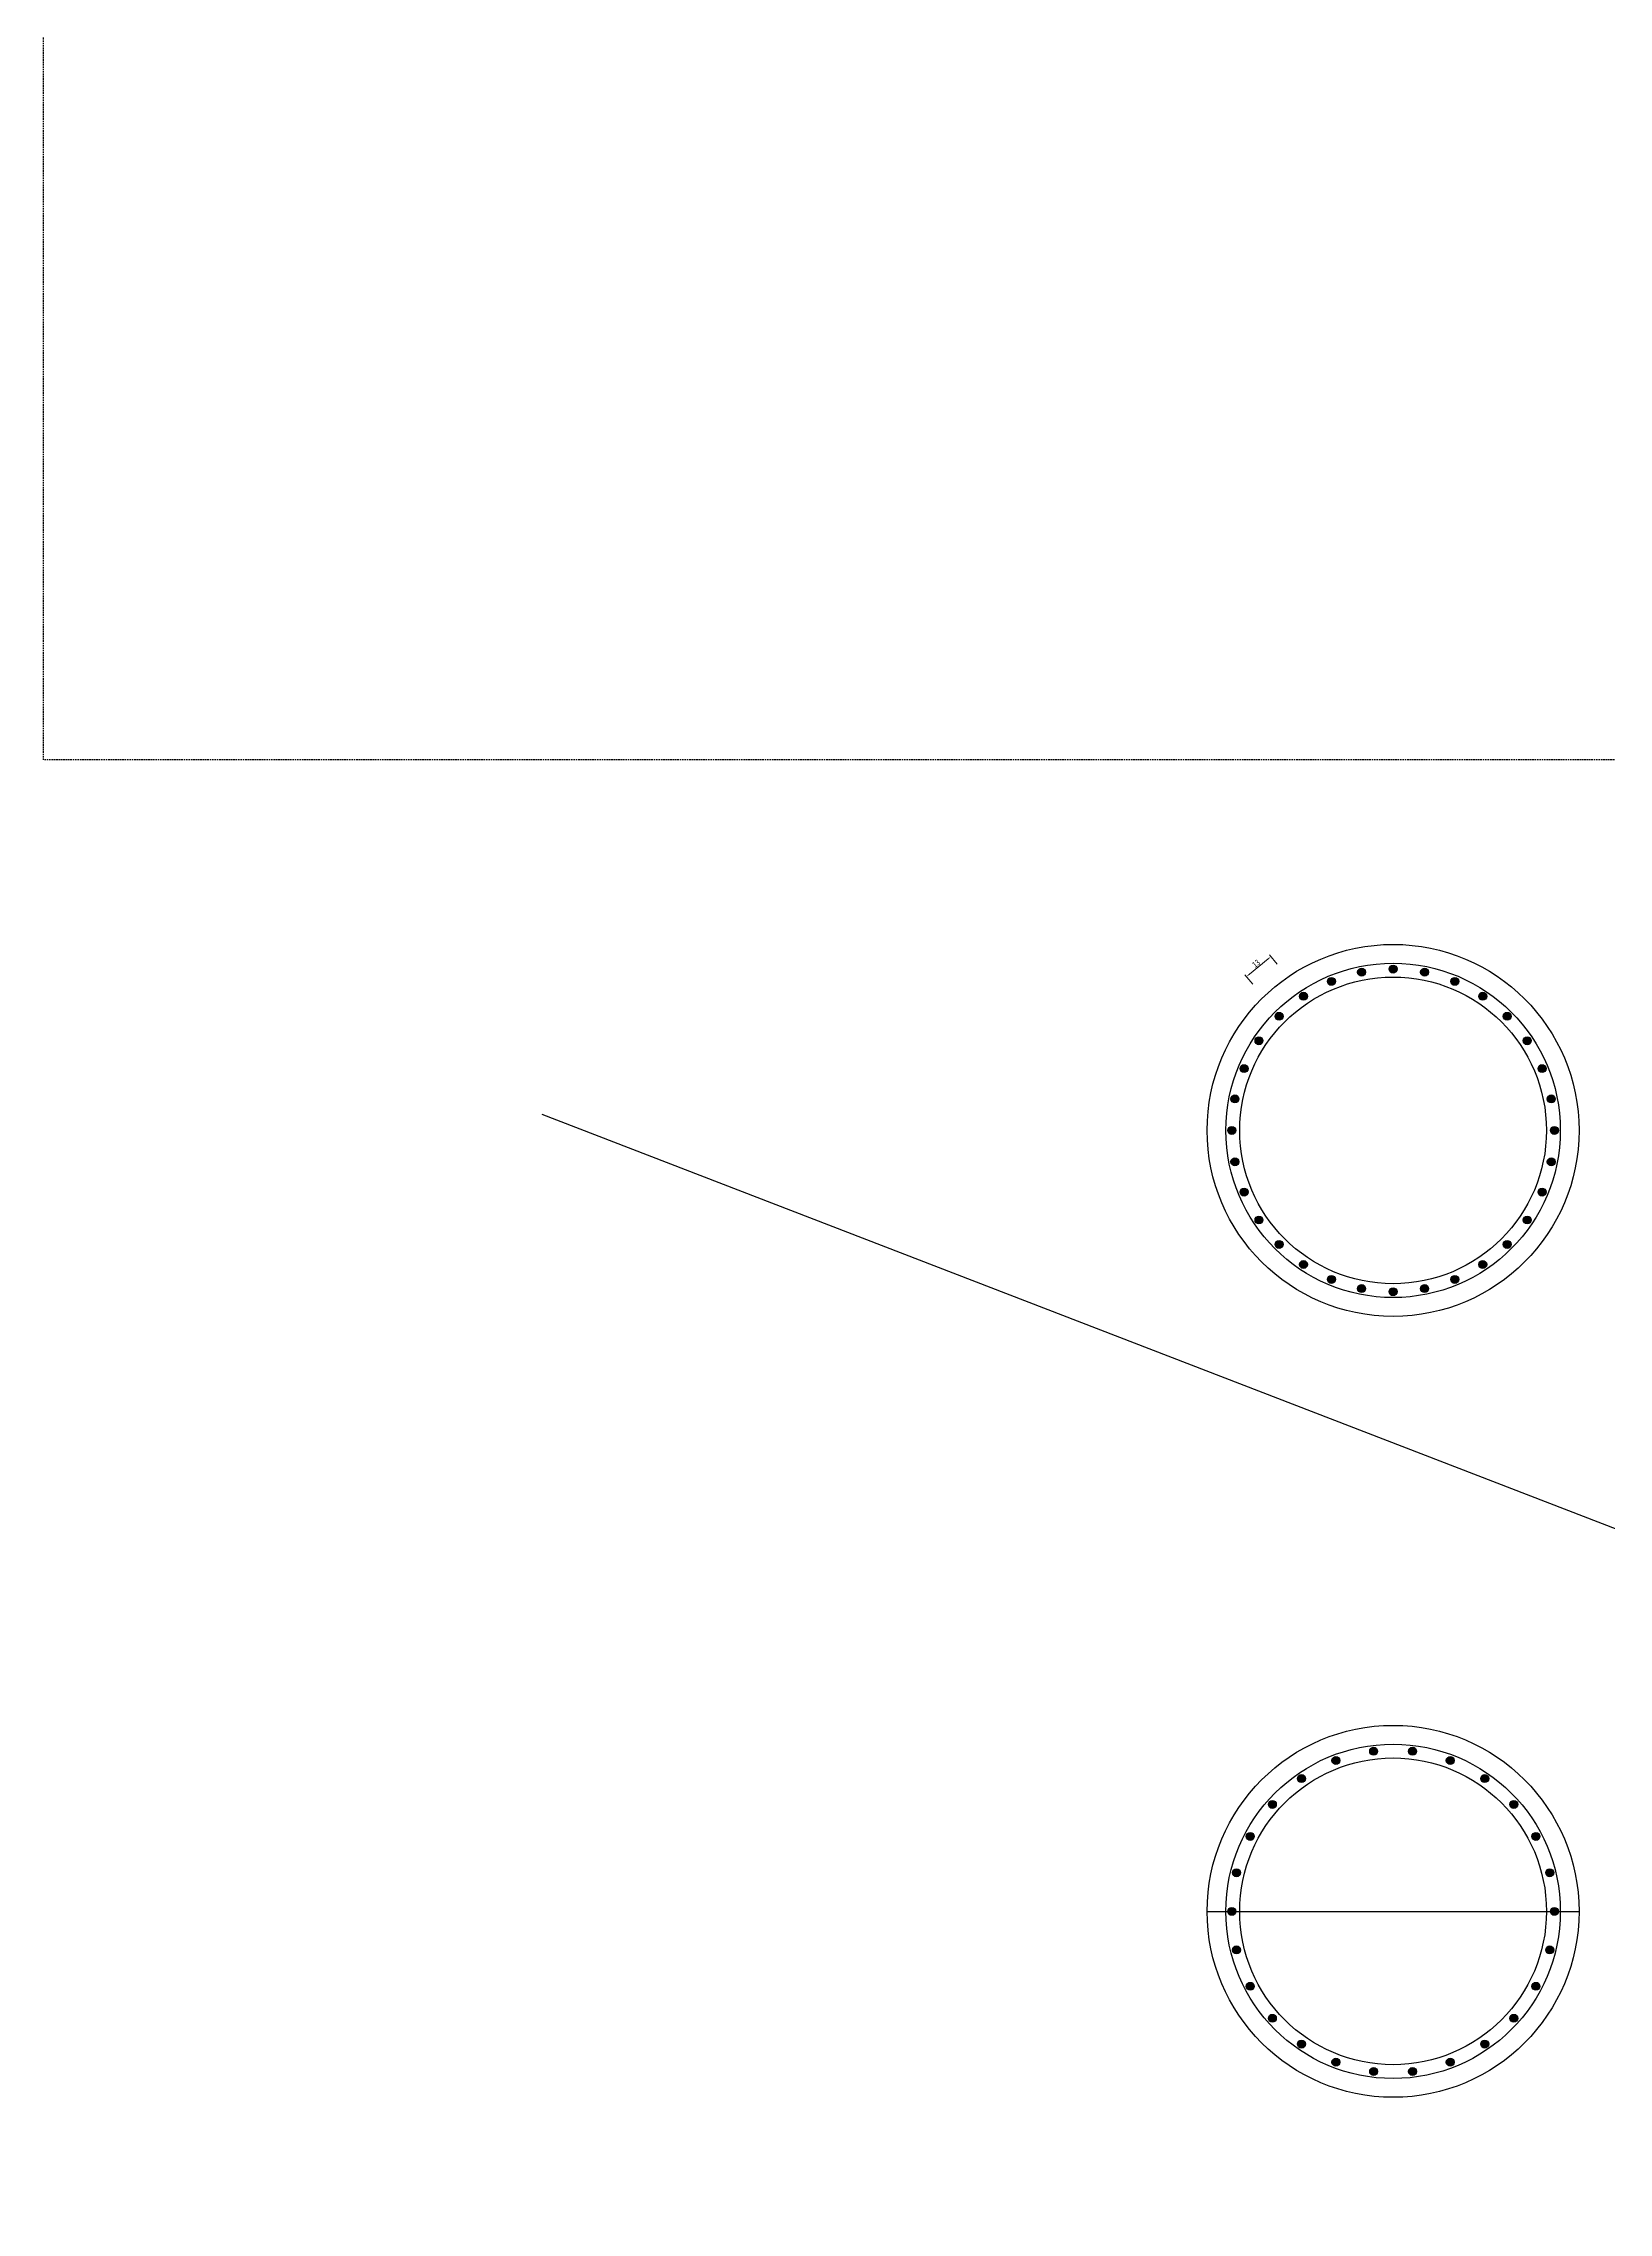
# Model space of a CAD drawing. Header units: millimetres. Extents: x 6150 to 57838, y -71710 to -30599.
# Drawn here: x 32035 to 38347, y -71710 to -62962 of the extents above; entities that cross this region are included whole.
import ezdxf

# ---------------------------------------------------------------- set-up
doc = ezdxf.new("R2010")
doc.units = ezdxf.units.MM
doc.linetypes.add('HIDDEN', pattern=[9.525, 6.35, -3.175])
doc.layers.get('Defpoints').update_dxf_attribs({"color": 8, "lineweight": 15})
for name, color, linetype, lineweight in [('1', 1, 'Continuous', 30), ('标注', 4, 'Continuous', 18), ('钢筋', 1, 'Continuous', 30)]:
    doc.layers.add(name, color=color, linetype=linetype, lineweight=lineweight)
doc.styles.add('标注', font='仿宋_GB2312.ttf', dxfattribs={"width": 0.7})
doc.dimstyles.new('DimStyle40', dxfattribs={"dimscale": 0, "dimtxt": 2.5, "dimasz": 1.5, "dimexe": 1, "dimexo": 1, "dimgap": 0.4, "dimtad": 1, "dimdec": 1, "dimlfac": 0.1, "dimdsep": 46, "dimtxsty": '标注', "dimcen": 0, "dimclrd": 256, "dimclre": 256, "dimclrt": 256, "dimadec": 1, "dimazin": 2, "dimtfac": 1, "dimtdec": 1, "dimtmove": 2, "dimatfit": 3, "dimfxl": 4, "dimfxlon": 1, "dimtolj": 1, "dimtzin": 0, "dimlwd": -1, "dimlwe": -1, "dimarcsym": 0})

# ---------------------------------------------------------------- blocks, each defined once
blk = doc.blocks.new('*D71')
at = {"layer": 'Defpoints', "color": 0, "transparency": 16777216}
for p in [(36985.2, -66644.8), (37116.5, -66804.8), (37017.9, -66885.7)]:
    blk.add_point(p, dxfattribs=at)
at = {"layer": '标注', "transparency": 16777216}
for p, q in [((36898.2, -66716.2), (36973.6, -66654.3)), ((37010.5, -66675.7), (36978.8, -66637.1)), ((36912, -66756.6), (36880.2, -66718))]:
    blk.add_line(p, q, dxfattribs=at)
for points in [[(36972, -66652.4), (36975.1, -66656.2), (36985.2, -66644.8)], [(36896.6, -66714.2), (36899.8, -66718.1), (36886.6, -66725.7)]]:
    blk.add_solid(points, dxfattribs=at)
at = {"layer": '标注', "transparency": 16777216, "insert": (36925.4, -66672.5), "char_height": 25, "attachment_point": 5, "rotation": 39.375, "style": '标注'}
blk.add_mtext('\\A1;13', dxfattribs=at)
blk = doc.blocks.new('标注')
at = {"layer": '标注'}
blk.add_line((0, 0), (-1, 0), dxfattribs=at)
blk.add_solid([(0, 0), (-1.19245, 0), (-1, -0.333333), (0, 0)], dxfattribs=at)

msp = doc.modelspace()

# ---------------------------------------------------------------- hatches: boundary and pattern name
at = {"linetype": 'HIDDEN'}
h = msp.add_hatch(color=1, dxfattribs=at)
h.dxf.hatch_style = 1
edge = h.paths.add_edge_path()
edge.add_ellipse((37228.93, -66744.67), major_axis=(16, 0), ratio=1, start_angle=0, end_angle=360)
h = msp.add_hatch(color=1, dxfattribs=at)
h.dxf.hatch_style = 1
edge = h.paths.add_edge_path()
edge.add_ellipse((37350.95, -66707.65), major_axis=(16, 0), ratio=1, start_angle=0, end_angle=360)
h = msp.add_hatch(color=1, dxfattribs=at)
h.dxf.hatch_style = 1
edge = h.paths.add_edge_path()
edge.add_ellipse((37477.86, -66695.15), major_axis=(16, 0), ratio=1, start_angle=0, end_angle=360)
h = msp.add_hatch(color=1, dxfattribs=at)
h.dxf.hatch_style = 1
edge = h.paths.add_edge_path()
edge.add_ellipse((37604.77, -66707.65), major_axis=(16, 0), ratio=1, start_angle=0, end_angle=360)
h = msp.add_hatch(color=1, dxfattribs=at)
h.dxf.hatch_style = 1
edge = h.paths.add_edge_path()
edge.add_ellipse((37726.8, -66744.67), major_axis=(16, 0), ratio=1, start_angle=0, end_angle=360)
h = msp.add_hatch(color=1, dxfattribs=at)
h.dxf.hatch_style = 1
edge = h.paths.add_edge_path()
edge.add_ellipse((37116.46, -66804.78), major_axis=(16, 0), ratio=1, start_angle=0, end_angle=360)
h = msp.add_hatch(color=1, dxfattribs=at)
h.dxf.hatch_style = 1
edge = h.paths.add_edge_path()
edge.add_ellipse((37839.26, -66804.78), major_axis=(16, 0), ratio=1, start_angle=0, end_angle=360)
h = msp.add_hatch(color=1, dxfattribs=at)
h.dxf.hatch_style = 1
edge = h.paths.add_edge_path()
edge.add_ellipse((37017.89, -66885.68), major_axis=(16, 0), ratio=1, start_angle=0, end_angle=360)
h = msp.add_hatch(color=1, dxfattribs=at)
h.dxf.hatch_style = 1
edge = h.paths.add_edge_path()
edge.add_ellipse((37937.83, -66885.68), major_axis=(16, 0), ratio=1, start_angle=0, end_angle=360)
h = msp.add_hatch(color=1, dxfattribs=at)
h.dxf.hatch_style = 1
edge = h.paths.add_edge_path()
edge.add_ellipse((36936.99, -66984.26), major_axis=(16, 0), ratio=1, start_angle=0, end_angle=360)
h = msp.add_hatch(color=1, dxfattribs=at)
h.dxf.hatch_style = 1
edge = h.paths.add_edge_path()
edge.add_ellipse((38018.73, -66984.26), major_axis=(16, 0), ratio=1, start_angle=0, end_angle=360)
h = msp.add_hatch(color=1, dxfattribs=at)
h.dxf.hatch_style = 1
edge = h.paths.add_edge_path()
edge.add_ellipse((36876.88, -67096.72), major_axis=(16, 0), ratio=1, start_angle=0, end_angle=360)
h = msp.add_hatch(color=1, dxfattribs=at)
h.dxf.hatch_style = 1
edge = h.paths.add_edge_path()
edge.add_ellipse((38078.84, -67096.72), major_axis=(16, 0), ratio=1, start_angle=0, end_angle=360)
h = msp.add_hatch(color=1, dxfattribs=at)
h.dxf.hatch_style = 1
edge = h.paths.add_edge_path()
edge.add_ellipse((36839.86, -67218.75), major_axis=(16, 0), ratio=1, start_angle=0, end_angle=360)
h = msp.add_hatch(color=1, dxfattribs=at)
h.dxf.hatch_style = 1
edge = h.paths.add_edge_path()
edge.add_ellipse((38115.86, -67218.75), major_axis=(16, 0), ratio=1, start_angle=0, end_angle=360)
h = msp.add_hatch(color=1, dxfattribs=at)
h.dxf.hatch_style = 1
edge = h.paths.add_edge_path()
edge.add_ellipse((36827.36, -67345.65), major_axis=(16, 0), ratio=1, start_angle=0, end_angle=360)
h = msp.add_hatch(color=1, dxfattribs=at)
h.dxf.hatch_style = 1
edge = h.paths.add_edge_path()
edge.add_ellipse((38128.36, -67345.65), major_axis=(16, 0), ratio=1, start_angle=0, end_angle=360)
h = msp.add_hatch(color=1, dxfattribs=at)
h.dxf.hatch_style = 1
edge = h.paths.add_edge_path()
edge.add_ellipse((36839.86, -67472.56), major_axis=(16, 0), ratio=1, start_angle=0, end_angle=360)
h = msp.add_hatch(color=1, dxfattribs=at)
h.dxf.hatch_style = 1
edge = h.paths.add_edge_path()
edge.add_ellipse((38115.86, -67472.56), major_axis=(16, 0), ratio=1, start_angle=0, end_angle=360)
h = msp.add_hatch(color=1, dxfattribs=at)
h.dxf.hatch_style = 1
edge = h.paths.add_edge_path()
edge.add_ellipse((36876.88, -67594.59), major_axis=(16, 0), ratio=1, start_angle=0, end_angle=360)
h = msp.add_hatch(color=1, dxfattribs=at)
h.dxf.hatch_style = 1
edge = h.paths.add_edge_path()
edge.add_ellipse((38078.84, -67594.59), major_axis=(16, 0), ratio=1, start_angle=0, end_angle=360)
h = msp.add_hatch(color=1, dxfattribs=at)
h.dxf.hatch_style = 1
edge = h.paths.add_edge_path()
edge.add_ellipse((36936.99, -67707.05), major_axis=(16, 0), ratio=1, start_angle=0, end_angle=360)
h = msp.add_hatch(color=1, dxfattribs=at)
h.dxf.hatch_style = 1
edge = h.paths.add_edge_path()
edge.add_ellipse((38018.73, -67707.05), major_axis=(16, 0), ratio=1, start_angle=0, end_angle=360)
h = msp.add_hatch(color=1, dxfattribs=at)
h.dxf.hatch_style = 1
edge = h.paths.add_edge_path()
edge.add_ellipse((37017.89, -67805.63), major_axis=(16, 0), ratio=1, start_angle=0, end_angle=360)
h = msp.add_hatch(color=1, dxfattribs=at)
h.dxf.hatch_style = 1
edge = h.paths.add_edge_path()
edge.add_ellipse((37937.83, -67805.63), major_axis=(16, 0), ratio=1, start_angle=0, end_angle=360)
h = msp.add_hatch(color=1, dxfattribs=at)
h.dxf.hatch_style = 1
edge = h.paths.add_edge_path()
edge.add_ellipse((37116.46, -67886.53), major_axis=(16, 0), ratio=1, start_angle=0, end_angle=360)
h = msp.add_hatch(color=1, dxfattribs=at)
h.dxf.hatch_style = 1
edge = h.paths.add_edge_path()
edge.add_ellipse((37839.26, -67886.53), major_axis=(16, 0), ratio=1, start_angle=0, end_angle=360)
h = msp.add_hatch(color=1, dxfattribs=at)
h.dxf.hatch_style = 1
edge = h.paths.add_edge_path()
edge.add_ellipse((37228.93, -67946.64), major_axis=(16, 0), ratio=1, start_angle=0, end_angle=360)
h = msp.add_hatch(color=1, dxfattribs=at)
h.dxf.hatch_style = 1
edge = h.paths.add_edge_path()
edge.add_ellipse((37350.95, -67983.66), major_axis=(16, 0), ratio=1, start_angle=0, end_angle=360)
h = msp.add_hatch(color=1, dxfattribs=at)
h.dxf.hatch_style = 1
edge = h.paths.add_edge_path()
edge.add_ellipse((37604.77, -67983.66), major_axis=(16, 0), ratio=1, start_angle=0, end_angle=360)
h = msp.add_hatch(color=1, dxfattribs=at)
h.dxf.hatch_style = 1
edge = h.paths.add_edge_path()
edge.add_ellipse((37726.8, -67946.64), major_axis=(16, 0), ratio=1, start_angle=0, end_angle=360)
h = msp.add_hatch(color=1, dxfattribs=at)
h.dxf.hatch_style = 1
edge = h.paths.add_edge_path()
edge.add_ellipse((37477.86, -67996.15), major_axis=(16, 0), ratio=1, start_angle=0, end_angle=360)
h = msp.add_hatch(color=1, dxfattribs=at)
h.dxf.hatch_style = 1
edge = h.paths.add_edge_path()
edge.add_ellipse((37247.19, -69886.73), major_axis=(16, 0), ratio=1, start_angle=0, end_angle=360)
h = msp.add_hatch(color=1, dxfattribs=at)
h.dxf.hatch_style = 1
edge = h.paths.add_edge_path()
edge.add_ellipse((37399.45, -69849.21), major_axis=(16, 0), ratio=1, start_angle=0, end_angle=360)
h = msp.add_hatch(color=1, dxfattribs=at)
h.dxf.hatch_style = 1
edge = h.paths.add_edge_path()
edge.add_ellipse((37556.27, -69849.21), major_axis=(16, 0), ratio=1, start_angle=0, end_angle=360)
h = msp.add_hatch(color=1, dxfattribs=at)
h.dxf.hatch_style = 1
edge = h.paths.add_edge_path()
edge.add_ellipse((37708.53, -69886.73), major_axis=(16, 0), ratio=1, start_angle=0, end_angle=360)
h = msp.add_hatch(color=1, dxfattribs=at)
h.dxf.hatch_style = 1
edge = h.paths.add_edge_path()
edge.add_ellipse((37108.33, -69959.61), major_axis=(16, 0), ratio=1, start_angle=0, end_angle=360)
h = msp.add_hatch(color=1, dxfattribs=at)
h.dxf.hatch_style = 1
edge = h.paths.add_edge_path()
edge.add_ellipse((37847.39, -69959.61), major_axis=(16, 0), ratio=1, start_angle=0, end_angle=360)
h = msp.add_hatch(color=1, dxfattribs=at)
h.dxf.hatch_style = 1
edge = h.paths.add_edge_path()
edge.add_ellipse((36990.95, -70063.6), major_axis=(16, 0), ratio=1, start_angle=0, end_angle=360)
h = msp.add_hatch(color=1, dxfattribs=at)
h.dxf.hatch_style = 1
edge = h.paths.add_edge_path()
edge.add_ellipse((37964.77, -70063.6), major_axis=(16, 0), ratio=1, start_angle=0, end_angle=360)
h = msp.add_hatch(color=1, dxfattribs=at)
h.dxf.hatch_style = 1
edge = h.paths.add_edge_path()
edge.add_ellipse((36901.87, -70192.66), major_axis=(16, 0), ratio=1, start_angle=0, end_angle=360)
h = msp.add_hatch(color=1, dxfattribs=at)
h.dxf.hatch_style = 1
edge = h.paths.add_edge_path()
edge.add_ellipse((38053.85, -70192.66), major_axis=(16, 0), ratio=1, start_angle=0, end_angle=360)
h = msp.add_hatch(color=1, dxfattribs=at)
h.dxf.hatch_style = 1
edge = h.paths.add_edge_path()
edge.add_ellipse((36846.26, -70339.29), major_axis=(16, 0), ratio=1, start_angle=0, end_angle=360)
h = msp.add_hatch(color=1, dxfattribs=at)
h.dxf.hatch_style = 1
edge = h.paths.add_edge_path()
edge.add_ellipse((38109.46, -70339.29), major_axis=(16, 0), ratio=1, start_angle=0, end_angle=360)
h = msp.add_hatch(color=1, dxfattribs=at)
h.dxf.hatch_style = 1
edge = h.paths.add_edge_path()
edge.add_ellipse((36827.36, -70494.96), major_axis=(16, 0), ratio=1, start_angle=0, end_angle=360)
h = msp.add_hatch(color=1, dxfattribs=at)
h.dxf.hatch_style = 1
edge = h.paths.add_edge_path()
edge.add_ellipse((38128.36, -70494.96), major_axis=(16, 0), ratio=1, start_angle=0, end_angle=360)
h = msp.add_hatch(color=1, dxfattribs=at)
h.dxf.hatch_style = 1
edge = h.paths.add_edge_path()
edge.add_ellipse((38128.36, -70494.96), major_axis=(16, 0), ratio=1, start_angle=0, end_angle=360)
h = msp.add_hatch(color=1, dxfattribs=at)
h.dxf.hatch_style = 1
edge = h.paths.add_edge_path()
edge.add_ellipse((36846.26, -70650.64), major_axis=(16, 0), ratio=1, start_angle=0, end_angle=360)
h = msp.add_hatch(color=1, dxfattribs=at)
h.dxf.hatch_style = 1
edge = h.paths.add_edge_path()
edge.add_ellipse((38109.46, -70650.64), major_axis=(16, 0), ratio=1, start_angle=0, end_angle=360)
h = msp.add_hatch(color=1, dxfattribs=at)
h.dxf.hatch_style = 1
edge = h.paths.add_edge_path()
edge.add_ellipse((36901.87, -70797.27), major_axis=(16, 0), ratio=1, start_angle=0, end_angle=360)
h = msp.add_hatch(color=1, dxfattribs=at)
h.dxf.hatch_style = 1
edge = h.paths.add_edge_path()
edge.add_ellipse((38053.85, -70797.27), major_axis=(16, 0), ratio=1, start_angle=0, end_angle=360)
h = msp.add_hatch(color=1, dxfattribs=at)
h.dxf.hatch_style = 1
edge = h.paths.add_edge_path()
edge.add_ellipse((36990.95, -70926.32), major_axis=(16, 0), ratio=1, start_angle=0, end_angle=360)
h = msp.add_hatch(color=1, dxfattribs=at)
h.dxf.hatch_style = 1
edge = h.paths.add_edge_path()
edge.add_ellipse((37964.77, -70926.32), major_axis=(16, 0), ratio=1, start_angle=0, end_angle=360)
h = msp.add_hatch(color=1, dxfattribs=at)
h.dxf.hatch_style = 1
edge = h.paths.add_edge_path()
edge.add_ellipse((37108.33, -71030.31), major_axis=(16, 0), ratio=1, start_angle=0, end_angle=360)
h = msp.add_hatch(color=1, dxfattribs=at)
h.dxf.hatch_style = 1
edge = h.paths.add_edge_path()
edge.add_ellipse((37847.39, -71030.31), major_axis=(16, 0), ratio=1, start_angle=0, end_angle=360)
h = msp.add_hatch(color=1, dxfattribs=at)
h.dxf.hatch_style = 1
edge = h.paths.add_edge_path()
edge.add_ellipse((37247.19, -71103.19), major_axis=(16, 0), ratio=1, start_angle=0, end_angle=360)
h = msp.add_hatch(color=1, dxfattribs=at)
h.dxf.hatch_style = 1
edge = h.paths.add_edge_path()
edge.add_ellipse((37708.53, -71103.19), major_axis=(16, 0), ratio=1, start_angle=0, end_angle=360)
h = msp.add_hatch(color=1, dxfattribs=at)
h.dxf.hatch_style = 1
edge = h.paths.add_edge_path()
edge.add_ellipse((37399.45, -71140.72), major_axis=(16, 0), ratio=1, start_angle=0, end_angle=360)
h = msp.add_hatch(color=1, dxfattribs=at)
h.dxf.hatch_style = 1
edge = h.paths.add_edge_path()
edge.add_ellipse((37556.27, -71140.72), major_axis=(16, 0), ratio=1, start_angle=0, end_angle=360)

# ---------------------------------------------------------------- linework, layer by layer
for p, q in [((34044.25, -67280.35), (45521.65, -71709.86)), ((36727.86, -70494.96), (38227.86, -70494.96))]:
    msp.add_line(p, q)
msp.add_lwpolyline([(32034.53, -50895.02), (57838.47, -50895.02), (57838.47, -65851.99), (32034.53, -65851.99)], close=True, dxfattribs=at)
for centre in [(37477.86, -67345.65), (37477.86, -70494.96)]:
    msp.add_circle(centre, 750)
at = {"layer": '1'}
for centre in [(37228.93, -66744.67), (37350.95, -66707.65), (37477.86, -66695.15), (37604.77, -66707.65), (37726.8, -66744.67), (37116.46, -66804.78), (37839.26, -66804.78), (37017.89, -66885.68), (37937.83, -66885.68), (36936.99, -66984.26), (38018.73, -66984.26), (36876.88, -67096.72), (38078.84, -67096.72), (36839.86, -67218.75), (38115.86, -67218.75), (36827.36, -67345.65), (38128.36, -67345.65), (36839.86, -67472.56), (38115.86, -67472.56), (36876.88, -67594.59), (38078.84, -67594.59), (36936.99, -67707.05), (38018.73, -67707.05), (37017.89, -67805.63), (37937.83, -67805.63), (37116.46, -67886.53), (37839.26, -67886.53), (37228.93, -67946.64), (37350.95, -67983.66), (37604.77, -67983.66), (37726.8, -67946.64), (37477.86, -67996.15), (37247.19, -69886.73), (37399.45, -69849.21), (37556.27, -69849.21), (37708.53, -69886.73), (37108.33, -69959.61), (37847.39, -69959.61), (36990.95, -70063.6), (37964.77, -70063.6), (36901.87, -70192.66), (38053.85, -70192.66), (36846.26, -70339.29), (38109.46, -70339.29), (36827.36, -70494.96), (38128.36, -70494.96), (38128.36, -70494.96), (36846.26, -70650.64), (38109.46, -70650.64), (36901.87, -70797.27), (38053.85, -70797.27), (36990.95, -70926.32), (37964.77, -70926.32), (37108.33, -71030.31), (37847.39, -71030.31), (37247.19, -71103.19), (37708.53, -71103.19), (37399.45, -71140.72), (37556.27, -71140.72)]:
    msp.add_circle(centre, 16, dxfattribs=at)
at = {"layer": '钢筋'}
for centre, radius in [((37477.86, -67345.65), 674.2), ((37477.86, -67345.65), 618.4), ((37477.86, -70494.96), 674.2), ((37477.86, -70494.96), 618.4)]:
    msp.add_circle(centre, radius, dxfattribs=at)

# ---------------------------------------------------------------- dimensions: what is measured, and where the dimension line sits
at = {"layer": '标注'}
dim = msp.add_aligned_dim(p1=(37017.89, -66885.68), p2=(37116.46, -66804.78), distance=206.98, dimstyle='DimStyle40', override={"dimscale": 10, "dimdec": 0, "dimblk1": '标注', "dimblk2": '标注'}, dxfattribs=at)
dim.commit()
dim.dimension.update_dxf_attribs({"geometry": '*D71', "text_midpoint": (36925.4, -66672.48)})

doc.saveas('drawing.dxf')
